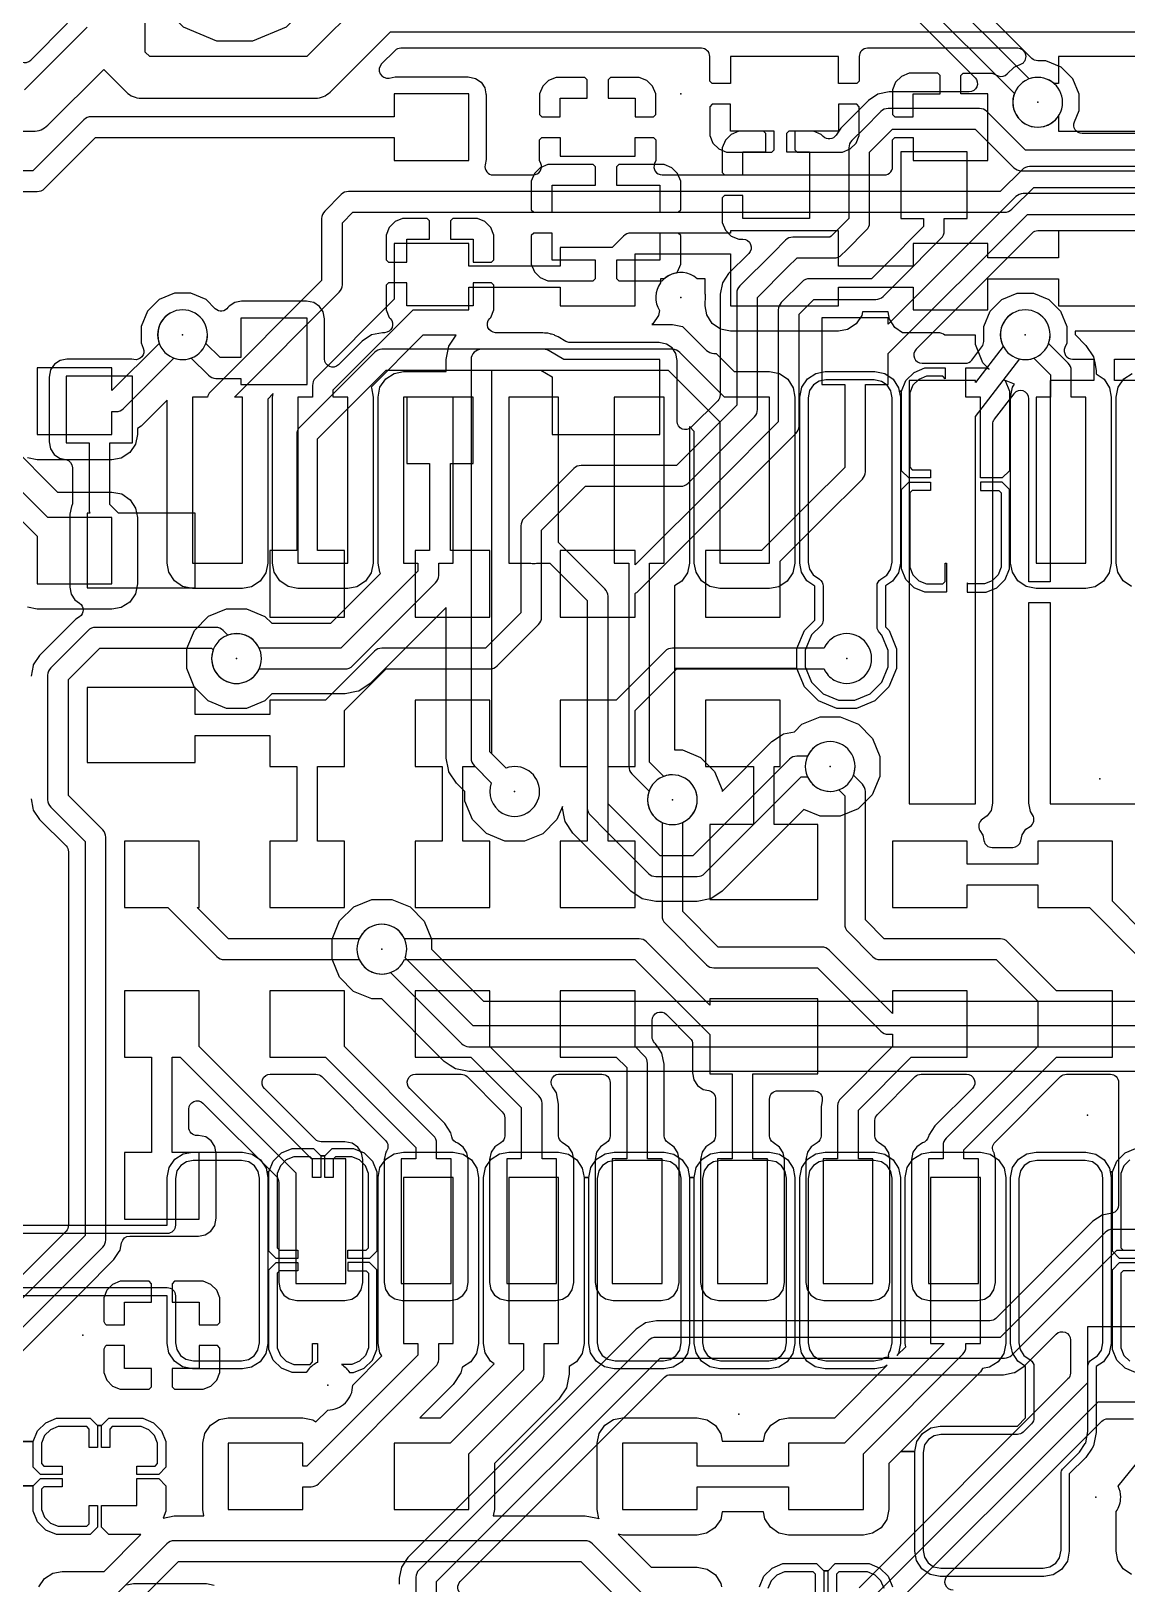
# Model space of a CAD drawing. Header units: millimetres. Extents: x 41 to 126, y -73 to -17.
# Drawn here: x 52.88 to 66.08, y -63.24 to -44.54 of the extents above; entities that cross this region are included whole.
import ezdxf

# ---------------------------------------------------------------- set-up
doc = ezdxf.new("R2010")
doc.units = ezdxf.units.MM
for name, color, linetype in [('Bottom', 70, 'Continuous'), ('Holes', 6, 'Continuous'), ('Top', 1, 'Continuous')]:
    doc.layers.add(name, color=color, linetype=linetype)

msp = doc.modelspace()

# ---------------------------------------------------------------- linework, layer by layer
at = {"layer": 'Bottom'}
for points in [[(50.756, -44.059), (50.756, -44.94, 0.533357), (50.874, -45.057), (50.91, -45.05), (51.4, -45.05, 0.414214), (51.5, -44.95), (51.5, -44.654), (51.529, -44.625), (51.75, -44.625), (51.75, -44.95), (52.45, -44.95), (52.45, -44.625), (52.671, -44.625), (52.7, -44.654), (52.7, -44.822, 0.668178), (52.871, -44.893), (53.315, -44.449, 0.198912)], [(51.004, -45.75), (52.9, -45.75, 0.198912), (53.077, -45.677), (53.75, -45.004), (54.023, -45.277, 0.198912), (54.2, -45.35), (56.3, -45.35, 0.198912), (56.477, -45.277), (57.204, -44.55), (58.7, -44.55), (63.2, -44.55), (71.5, -44.55, 0.198912)], [(66.55, -44.85), (65.25, -44.85), (65.25, -45.175), (65.198, -45.175, 0.322074), (64.85, -45.14, 0.57735), (64.85, -45.66, 0.396143), (65.25, -45.566), (65.25, -45.75), (66.55, -45.75)], [(66.7, -46.175), (65.4, -46.175), (64.9, -46.175, 0.198912), (64.812, -46.212), (64.548, -46.475), (58.5, -46.475), (56.7, -46.475, 0.198912), (56.612, -46.512), (56.412, -46.712, 0.198912), (56.375, -46.8), (56.375, -47.548), (55.032, -48.892, 0.136598), (54.999, -48.95), (54.82, -48.95), (54.82, -50.95), (55.42, -50.95), (55.42, -48.95), (55.327, -48.95), (56.588, -47.688, 0.198912), (56.625, -47.6), (56.625, -46.852), (56.752, -46.725), (58.5, -46.725), (64.6, -46.725, 0.198912), (64.688, -46.688), (64.952, -46.425), (65.4, -46.425), (66.648, -46.425)], [(66.55, -46.95), (65.25, -46.95), (65.25, -47.275), (64.4, -47.275), (64.4, -47.1), (63.5, -47.1), (63.5, -47.375), (62.6, -47.375), (62.6, -46.95), (61.3, -46.95), (61.3, -46.975), (60.1, -46.975, 0.198913), (60.012, -47.012), (59.873, -47.15), (59.25, -47.15), (59.25, -47.375), (58.15, -47.375), (58.15, -47.1), (57.25, -47.1), (57.25, -47.773), (56.302, -48.722, 0.198912), (56.265, -48.81), (56.265, -48.95), (56.09, -48.95), (56.09, -50.95), (56.69, -50.95), (56.69, -48.95), (56.515, -48.95), (56.515, -48.862), (57.477, -47.9), (58.15, -47.9), (58.15, -47.625), (59.25, -47.625), (59.25, -47.85), (60.15, -47.85), (60.15, -47.227), (60.152, -47.225), (61.3, -47.225), (61.3, -47.85), (62.6, -47.85), (62.6, -47.625), (63.5, -47.625), (63.5, -47.9), (64.4, -47.9), (64.4, -47.525), (65.25, -47.525), (65.25, -47.85), (66.55, -47.85)], [(66.352, -48.156), (65.45, -48.156), (65.45, -48.199), (65.581, -48.329), (65.673, -48.467), (65.687, -48.539), (65.705, -48.63), (65.705, -48.672), (65.799, -48.737), (65.865, -48.839), (65.886, -48.95), (65.886, -50.95), (65.862, -51.069), (65.793, -51.169), (65.691, -51.235), (65.58, -51.256), (64.98, -51.256), (64.861, -51.232), (64.761, -51.163), (64.695, -51.061), (64.674, -50.95), (64.674, -48.95), (64.698, -48.831), (64.722, -48.796), (64.601, -48.746), (64.607, -48.752), (64.66, -48.88), (64.66, -49.837), (64.573, -49.925), (64.31, -49.925), (64.31, -48.95), (64.135, -48.95), (64.135, -48.6), (64.38, -48.6), (64.417, -48.615), (64.341, -48.539), (64.25, -48.319), (64.25, -48.206), (63.882, -48.206, 0.181508), (63.8, -48.175), (63.371, -48.175), (63.281, -48.113), (63.215, -48.011), (63.199, -47.925), (62.891, -47.925), (62.882, -47.969), (62.813, -48.069), (62.711, -48.135), (62.6, -48.156), (61.3, -48.156), (61.181, -48.132), (61.081, -48.063), (61.015, -47.961), (60.994, -47.85), (60.994, -47.809, 0.049607), (61, -47.75, 0.049607), (60.994, -47.691), (60.994, -47.525), (60.898, -47.525, 0.322074), (60.55, -47.49, 0.049825), (60.502, -47.525), (60.456, -47.525), (60.456, -47.576, 0.301372), (60.444, -47.907), (60.432, -47.969), (60.363, -48.069), (60.354, -48.075), (60.6, -48.075), (60.723, -48.099), (61.012, -48.388, 0.198912), (61.1, -48.425), (61.126, -48.425), (61.345, -48.644), (61.77, -48.644), (61.889, -48.668), (61.989, -48.737), (62.055, -48.839), (62.076, -48.95), (62.076, -50.95), (62.052, -51.069), (61.983, -51.169), (61.881, -51.235), (61.77, -51.256), (61.17, -51.256), (61.051, -51.232), (60.951, -51.163), (60.885, -51.061), (60.864, -50.95), (60.864, -49.365), (60.806, -49.307), (60.806, -50.95), (60.782, -51.069), (60.713, -51.169), (60.625, -51.226), (60.625, -52.219), (62.1, -52.219), (62.1, -51.98), (62.192, -51.76), (62.315, -51.637), (62.315, -51.228), (62.221, -51.163), (62.155, -51.061), (62.134, -50.95), (62.134, -48.95), (62.158, -48.831), (62.227, -48.731), (62.329, -48.665), (62.44, -48.644), (63.04, -48.644), (63.159, -48.668), (63.259, -48.737), (63.325, -48.839), (63.333, -48.88), (63.36, -48.88), (63.413, -48.752), (63.512, -48.653), (63.64, -48.6), (63.885, -48.6), (63.885, -48.729), (63.856, -48.7), (63.66, -48.7), (63.568, -48.738), (63.498, -48.808), (63.46, -48.9), (63.46, -49.796), (63.489, -49.825), (63.71, -49.825), (63.71, -49.925), (63.447, -49.925), (63.36, -49.837), (63.36, -48.88), (63.333, -48.88), (63.346, -48.95), (63.346, -50.062), (63.36, -50.062), (63.447, -49.975), (63.71, -49.975), (63.71, -50.075), (63.489, -50.075), (63.46, -50.104), (63.46, -51), (63.498, -51.092), (63.568, -51.162), (63.66, -51.2), (63.856, -51.2), (63.885, -51.171), (63.885, -50.95), (63.9, -50.95), (63.9, -51.298), (63.898, -51.3), (63.64, -51.3), (63.512, -51.247), (63.413, -51.148), (63.36, -51.02), (63.36, -50.062), (63.346, -50.062), (63.346, -50.95), (63.322, -51.069), (63.253, -51.169), (63.165, -51.226), (63.165, -51.717), (63.209, -51.761), (63.3, -51.981), (63.3, -52.22), (63.208, -52.44), (63.039, -52.609), (62.819, -52.7), (62.58, -52.7), (62.36, -52.608), (62.191, -52.439), (62.1, -52.219), (60.625, -52.219), (60.625, -53.2), (60.72, -53.2), (60.94, -53.292), (61.109, -53.461), (61.2, -53.681), (61.2, -53.699), (61.799, -53.099), (61.892, -53.038), (61.937, -53.007), (62.071, -52.981), (62.161, -52.891), (62.381, -52.8), (62.62, -52.8), (62.84, -52.892), (63.009, -53.061), (63.1, -53.281), (63.1, -53.52), (63.008, -53.74), (62.839, -53.909), (62.619, -54), (62.38, -54), (62.183, -53.918), (61.201, -54.901), (61.063, -54.993), (61.055, -54.994), (60.9, -55.025), (60.4, -55.025), (60.237, -54.993), (60.099, -54.901), (59.599, -54.401), (59.599, -54.401), (59.399, -54.201), (59.307, -54.063), (59.3, -54.025), (59.275, -53.9), (59.275, -53.88), (59.208, -54.04), (59.039, -54.209), (58.819, -54.3), (58.58, -54.3), (58.36, -54.208), (58.191, -54.039), (58.1, -53.819), (58.1, -53.701), (57.999, -53.601), (57.907, -53.463), (57.902, -53.436), (57.875, -53.3), (57.875, -51.486), (56.961, -52.401), (56.823, -52.493), (56.796, -52.498), (56.66, -52.525), (55.774, -52.525), (55.689, -52.609), (55.469, -52.7), (55.23, -52.7), (55.01, -52.608), (54.841, -52.439), (54.75, -52.219), (54.75, -51.98), (54.842, -51.76), (55.011, -51.591), (55.231, -51.5), (55.47, -51.5), (55.69, -51.592), (55.774, -51.675), (56.484, -51.675), (57.084, -51.075), (57.075, -51.061), (57.054, -50.95), (57.054, -48.95), (57.078, -48.831), (57.147, -48.731), (57.249, -48.665), (57.36, -48.644), (57.875, -48.644), (57.875, -48.5), (57.907, -48.337), (57.995, -48.206), (57.595, -48.206), (56.97, -48.831), (56.975, -48.839), (56.996, -48.95), (56.996, -50.95), (56.972, -51.069), (56.903, -51.169), (56.801, -51.235), (56.69, -51.256), (56.09, -51.256), (55.971, -51.232), (55.871, -51.163), (55.805, -51.061), (55.784, -50.95), (55.784, -48.95), (55.793, -48.909), (55.726, -48.975), (55.726, -50.95), (55.702, -51.069), (55.633, -51.169), (55.531, -51.235), (55.42, -51.256), (54.82, -51.256), (54.701, -51.232), (54.601, -51.163), (54.535, -51.061), (54.514, -50.95), (54.514, -48.987), (54.201, -49.301), (54.156, -49.33), (54.156, -49.4), (54.132, -49.519), (54.063, -49.619), (53.961, -49.685), (53.85, -49.706), (52.95, -49.706), (52.831, -49.682)], [(52.55, -58.925), (54.514, -58.925), (54.514, -58.35), (54.538, -58.231), (54.607, -58.131), (54.709, -58.065), (54.82, -58.044), (55.42, -58.044), (55.539, -58.068), (55.639, -58.137), (55.705, -58.239), (55.713, -58.28), (55.74, -58.28), (55.793, -58.152), (55.892, -58.053), (56.02, -58), (56.278, -58), (56.365, -58.087), (56.415, -58.087), (56.502, -58), (56.76, -58), (56.888, -58.053), (56.987, -58.152), (57.04, -58.28), (57.04, -59.237), (56.953, -59.325), (56.69, -59.325), (56.69, -59.225), (56.911, -59.225), (56.94, -59.196), (56.94, -58.3), (56.902, -58.208), (56.832, -58.138), (56.74, -58.1), (56.544, -58.1), (56.515, -58.129), (56.515, -58.35), (56.415, -58.35), (56.415, -58.087), (56.365, -58.087), (56.365, -58.35), (56.265, -58.35), (56.265, -58.129), (56.236, -58.1), (56.04, -58.1), (55.948, -58.138), (55.878, -58.208), (55.84, -58.3), (55.84, -59.196), (55.869, -59.225), (56.09, -59.225), (56.09, -59.325), (55.828, -59.325), (55.74, -59.237), (55.74, -58.28), (55.713, -58.28), (55.726, -58.35), (55.726, -59.462), (55.74, -59.462), (55.828, -59.375), (56.09, -59.375), (56.09, -59.475), (55.869, -59.475), (55.84, -59.504), (55.84, -60.4), (55.878, -60.492), (55.948, -60.562), (56.04, -60.6), (56.236, -60.6), (56.265, -60.571), (56.265, -60.35), (56.325, -60.35), (56.325, -60.577, 0.02346), (56.3, -60.59, 0.131652), (56.19, -60.7), (56.02, -60.7), (55.892, -60.647), (55.793, -60.548), (55.74, -60.42), (55.74, -59.462), (55.726, -59.462), (55.726, -60.35), (55.702, -60.469), (55.633, -60.569), (55.531, -60.635), (55.42, -60.656), (54.82, -60.656), (54.701, -60.632), (54.601, -60.563), (54.535, -60.461), (54.514, -60.35), (54.514, -59.775), (52.726, -59.775)], [(52.726, -59.675), (54.514, -59.675, -0.414214), (54.614, -59.775), (54.614, -60.341), (54.63, -60.423), (54.674, -60.492), (54.741, -60.538), (54.83, -60.556), (55.411, -60.556), (55.493, -60.54), (55.562, -60.496), (55.608, -60.429), (55.626, -60.34), (55.626, -59.462), (55.626, -58.359), (55.615, -58.299), (55.61, -58.277), (55.566, -58.208), (55.499, -58.162), (55.41, -58.144), (54.829, -58.144), (54.747, -58.16), (54.678, -58.204), (54.632, -58.271), (54.614, -58.36), (54.614, -58.925, -0.414214), (54.514, -59.025), (52.56, -59.025)], [(52.968, -63.281), (53.037, -63.181), (53.139, -63.115), (53.25, -63.094), (53.755, -63.094), (54.199, -62.65), (53.812, -62.65), (53.725, -62.562), (53.725, -62.3), (54.15, -62.3), (54.15, -61.975), (54.413, -61.975), (54.5, -62.062), (54.5, -62.37), (54.466, -62.452), (54.6, -62.425), (54.958, -62.425), (54.944, -62.35), (54.944, -61.55), (54.968, -61.431), (55.037, -61.331), (55.139, -61.265), (55.25, -61.244), (56.15, -61.244), (56.269, -61.268), (56.306, -61.293), (56.449, -61.15, 0.415228), (56.75, -60.85, 0.000865), (56.75, -60.849), (57.1, -60.499), (57.075, -60.461), (57.054, -60.35), (57.054, -58.35), (57.078, -58.231), (57.147, -58.131), (57.249, -58.065), (57.36, -58.044), (57.96, -58.044), (58.079, -58.068), (58.179, -58.137), (58.245, -58.239), (58.266, -58.35), (58.266, -60.35), (58.242, -60.469), (58.173, -60.569), (58.071, -60.635), (58.066, -60.636), (58.066, -60.637), (58.053, -60.703), (57.961, -60.841), (57.557, -61.244), (57.805, -61.244), (58.455, -60.594), (58.411, -60.563), (58.345, -60.461), (58.324, -60.35), (58.324, -58.35), (58.348, -58.231), (58.417, -58.131), (58.519, -58.065), (58.63, -58.044), (59.23, -58.044), (59.349, -58.068), (59.449, -58.137), (59.515, -58.239), (59.536, -58.35), (59.594, -58.35), (59.618, -58.231), (59.687, -58.131), (59.789, -58.065), (59.9, -58.044), (60.5, -58.044), (60.619, -58.068), (60.719, -58.137), (60.785, -58.239), (60.806, -58.35), (60.864, -58.35), (60.888, -58.231), (60.957, -58.131), (61.059, -58.065), (61.17, -58.044), (61.77, -58.044), (61.889, -58.068), (61.989, -58.137), (62.055, -58.239), (62.076, -58.35), (62.076, -60.35), (62.052, -60.469), (61.983, -60.569), (61.881, -60.635), (61.77, -60.656), (61.17, -60.656), (61.051, -60.632), (60.951, -60.563), (60.885, -60.461), (60.864, -60.35), (60.864, -58.35), (60.806, -58.35), (60.806, -60.35), (60.782, -60.469), (60.713, -60.569), (60.611, -60.635), (60.5, -60.656), (59.9, -60.656), (59.781, -60.632), (59.681, -60.563), (59.615, -60.461), (59.594, -60.35), (59.594, -58.35), (59.536, -58.35), (59.536, -60.35), (59.512, -60.469), (59.443, -60.569), (59.355, -60.626), (59.355, -60.72), (59.323, -60.883), (59.231, -61.021), (58.456, -61.795), (58.456, -62.35), (58.441, -62.425), (59.55, -62.425), (59.676, -62.45), (59.713, -62.457), (59.715, -62.459), (59.694, -62.35), (59.694, -61.55), (59.718, -61.431), (59.787, -61.331), (59.889, -61.265), (60, -61.244), (60.9, -61.244), (61.019, -61.268), (61.119, -61.337), (61.185, -61.439), (61.201, -61.525), (61.699, -61.525), (61.718, -61.431), (61.787, -61.331), (61.889, -61.265), (62, -61.244), (62.555, -61.244), (63.187, -60.612), (63.151, -60.635), (63.04, -60.656), (62.44, -60.656), (62.321, -60.632), (62.221, -60.563), (62.155, -60.461), (62.134, -60.35), (62.134, -58.35), (62.158, -58.231), (62.227, -58.131), (62.329, -58.065), (62.44, -58.044), (63.04, -58.044), (63.159, -58.068), (63.259, -58.137), (63.325, -58.239), (63.346, -58.35), (63.346, -60.35), (63.322, -60.469), (63.304, -60.495), (63.411, -60.388), (63.404, -60.35), (63.404, -58.35), (63.428, -58.231), (63.497, -58.131), (63.599, -58.065), (63.71, -58.044), (64.31, -58.044), (64.429, -58.068), (64.529, -58.137), (64.595, -58.239), (64.616, -58.35), (64.616, -60.35), (64.592, -60.469), (64.523, -60.569), (64.421, -60.635), (64.337, -60.651), (64.311, -60.691), (63.351, -61.65), (63.519, -61.65), (63.543, -61.531), (63.612, -61.431), (63.714, -61.365), (63.825, -61.344), (64.755, -61.344), (64.855, -61.244), (64.855, -60.628), (64.761, -60.563), (64.695, -60.461), (64.674, -60.35), (64.674, -58.35), (64.698, -58.231), (64.767, -58.131), (64.869, -58.065), (64.98, -58.044), (65.58, -58.044), (65.699, -58.068), (65.799, -58.137), (65.865, -58.239), (65.873, -58.28), (65.9, -58.28), (65.953, -58.152), (66.052, -58.053), (66.18, -58)], [(66.131, -63.132), (66.031, -63.063), (65.965, -62.961), (65.944, -62.85), (65.944, -62.374, 0.156313), (66, -62.2, 0.115636), (65.969, -62.067), (66.226, -61.749)], [(60.227, -63.35), (59.638, -62.762, 0.198912), (59.55, -62.725), (54.6, -62.725, 0.198912), (54.512, -62.762), (53.873, -63.4)]]:
    msp.add_lwpolyline(points, format="xyb", dxfattribs=at)
for points in [[(56.923, -44.123), (56.196, -44.85), (54.304, -44.85), (54.25, -44.796), (54.25, -44.05)], [(53.55, -44.496), (52.796, -45.25)], [(66.131, -51.232), (66.031, -51.163), (65.965, -51.061), (65.944, -50.95), (65.944, -48.95), (65.968, -48.831), (66.037, -48.731), (66.139, -48.665)], [(52.619, -49.518), (53.195, -50.094), (53.85, -50.094), (53.969, -50.118), (54.069, -50.187), (54.135, -50.289), (54.156, -50.4), (54.156, -51.2), (54.132, -51.319), (54.063, -51.419), (53.961, -51.485), (53.85, -51.506), (52.95, -51.506), (52.831, -51.482)], [(67.776, -57.075), (58.15, -57.075), (57.987, -57.043), (57.924, -57), (57.849, -56.951), (57.099, -56.2), (56.98, -56.2), (56.76, -56.108), (56.591, -55.939), (56.5, -55.719), (56.5, -55.48), (56.592, -55.26), (56.761, -55.091), (56.981, -55), (57.22, -55), (57.44, -55.092), (57.609, -55.261), (57.7, -55.481), (57.7, -55.599), (58.326, -56.225), (68.234, -56.225)], [(66.108, -58.138), (66.038, -58.208), (66, -58.3), (66, -59.196), (66.029, -59.225), (66.25, -59.225)], [(66.25, -59.325), (65.987, -59.325), (65.9, -59.237), (65.9, -58.28), (65.873, -58.28), (65.886, -58.35), (65.886, -59.462), (65.9, -59.462), (65.987, -59.375), (66.25, -59.375)], [(66.18, -60.7), (66.052, -60.647), (65.953, -60.548), (65.9, -60.42), (65.9, -59.462), (65.886, -59.462), (65.886, -60.35), (65.862, -60.469), (65.793, -60.569), (65.705, -60.626), (65.705, -61.42), (65.673, -61.583), (65.656, -61.608), (65.581, -61.721), (65.381, -61.92), (65.381, -62.85), (65.357, -62.969), (65.288, -63.069), (65.186, -63.135), (65.075, -63.156), (63.825, -63.156), (63.706, -63.132), (63.606, -63.063), (63.54, -62.961), (63.519, -62.85), (63.519, -61.65), (63.351, -61.65), (63.206, -61.795), (63.206, -62.35), (63.182, -62.469), (63.113, -62.569), (63.011, -62.635), (62.9, -62.656), (62, -62.656), (61.881, -62.632), (61.781, -62.563), (61.715, -62.461), (61.699, -62.375), (61.201, -62.375), (61.182, -62.469), (61.113, -62.569), (61.011, -62.635), (60.9, -62.656), (60, -62.656), (59.946, -62.645), (60.345, -63.044), (60.9, -63.044), (61.019, -63.068), (61.119, -63.137), (61.185, -63.239), (61.193, -63.28)], [(66.25, -59.475), (66.029, -59.475), (66, -59.504), (66, -60.4), (66.038, -60.492), (66.108, -60.562)], [(52.452, -61.53), (52.9, -61.53), (52.953, -61.402), (53.052, -61.303), (53.18, -61.25), (53.587, -61.25), (53.675, -61.337), (53.725, -61.337), (53.812, -61.25), (54.22, -61.25), (54.348, -61.303), (54.447, -61.402), (54.5, -61.53), (54.5, -61.837), (54.413, -61.925), (54.15, -61.925), (54.15, -61.825), (54.371, -61.825), (54.4, -61.796), (54.4, -61.55), (54.362, -61.458), (54.292, -61.388), (54.2, -61.35), (53.854, -61.35), (53.825, -61.379), (53.825, -61.6), (53.725, -61.6), (53.725, -61.337), (53.675, -61.337), (53.675, -61.6), (53.575, -61.6), (53.575, -61.379), (53.546, -61.35), (53.2, -61.35), (53.108, -61.388), (53.038, -61.458), (53, -61.55), (53, -61.796), (53.029, -61.825), (53.25, -61.825), (53.25, -61.925), (52.987, -61.925), (52.9, -61.837), (52.9, -61.53), (52.452, -61.53)], [(52.456, -62.062), (52.9, -62.062), (52.987, -61.975), (53.25, -61.975), (53.25, -62.075), (53.029, -62.075), (53, -62.104), (53, -62.35), (53.038, -62.442), (53.108, -62.512), (53.2, -62.55), (53.546, -62.55), (53.575, -62.521), (53.575, -62.3), (53.675, -62.3), (53.675, -62.562), (53.587, -62.65), (53.18, -62.65), (53.052, -62.597), (52.953, -62.498), (52.9, -62.37), (52.9, -62.062), (52.456, -62.062)], [(54.15, -63.477), (54.652, -62.975), (59.498, -62.975), (60, -63.477)], [(61.65, -63.28), (61.703, -63.152), (61.802, -63.053), (61.93, -63), (62.337, -63), (62.425, -63.087), (62.475, -63.087), (62.562, -63), (62.97, -63), (63.098, -63.053), (63.197, -63.152), (63.25, -63.28)], [(62.325, -63.35), (62.325, -63.129), (62.296, -63.1), (61.95, -63.1), (61.858, -63.138), (61.788, -63.208), (61.75, -63.3)], [(62.475, -63.35), (62.475, -63.087), (62.425, -63.087), (62.425, -63.35)], [(63.15, -63.3), (63.112, -63.208), (63.042, -63.138), (62.95, -63.1), (62.604, -63.1), (62.575, -63.129), (62.575, -63.35)]]:
    msp.add_lwpolyline(points, dxfattribs=at)
for points in [[(61.3, -45.175), (61.079, -45.175), (61.05, -45.146), (61.05, -44.85, 0.414214), (60.95, -44.75), (57.328, -44.75, 0.198912), (57.257, -44.779), (57.098, -44.939, 0.737644), (57.187, -45.108), (57.259, -45.094), (58.14, -45.094), (58.229, -45.112), (58.296, -45.158), (58.34, -45.227), (58.354, -45.299), (58.356, -45.309), (58.356, -46.09), (58.343, -46.155, 0.474022), (58.441, -46.275), (58.923, -46.275, 0.534508), (59.015, -46.137), (59, -46.1), (59, -45.854), (59.029, -45.825), (59.25, -45.825), (59.25, -46.05), (60.15, -46.05), (60.15, -45.825), (60.371, -45.825), (60.4, -45.854), (60.4, -46.1), (60.385, -46.137, 0.534508), (60.477, -46.275), (63.152, -46.275, 0.477618), (63.25, -46.154), (63.25, -45.854), (63.279, -45.825), (63.5, -45.825), (63.5, -46.1), (64.4, -46.1), (64.4, -45.3), (64.075, -45.3), (64.075, -45.079), (64.104, -45.05), (64.45, -45.05), (64.525, -45.081, 0.303109), (64.633, -45.059), (64.717, -44.976), (64.798, -44.942, 0.821044), (64.76, -44.75), (62.95, -44.75, 0.414214), (62.85, -44.85), (62.85, -45.146), (62.836, -45.16), (62.821, -45.175), (62.6, -45.175), (62.6, -44.85), (61.3, -44.85)], [(53.038, -46.438), (53.652, -45.825), (57.25, -45.825), (57.25, -46.1), (58.15, -46.1), (58.15, -45.3), (57.25, -45.3), (57.25, -45.575), (53.6, -45.575, 0.198912), (53.512, -45.612), (52.898, -46.225), (51.573, -46.225, 0.441969), (51.15, -46.09, 0.57735), (51.15, -46.61, 0.441969), (51.573, -46.475), (52.95, -46.475, 0.198912)], [(53.9, -49.125, 0.198912), (53.988, -49.088), (54.596, -48.481, 0.522652), (55, -48.2, 0.57735), (54.55, -47.94, 0.365828), (54.419, -48.304), (53.85, -48.873), (53.85, -48.6), (52.95, -48.6), (52.95, -49.4), (53.85, -49.4), (53.85, -49.125)], [(64.954, -48.481), (65.155, -48.682), (65.155, -48.95), (64.98, -48.95), (64.98, -50.95), (65.58, -50.95), (65.58, -48.95), (65.405, -48.95), (65.405, -48.63, 0.198912), (65.368, -48.542), (65.131, -48.304, 0.089141), (65.15, -48.2, 0.57735), (64.7, -47.94, 0.57735), (64.7, -48.46, 0.223415)], [(58.212, -53.388), (58.419, -53.596, 0.365828), (58.55, -53.96, 0.57735), (59, -53.7, 0.522652), (58.596, -53.419), (58.425, -53.248), (58.425, -51.5), (58.425, -48.625), (60.548, -48.625), (61.17, -49.247), (61.17, -50.95), (61.77, -50.95), (61.77, -48.95), (61.227, -48.95), (60.688, -48.412, 0.198912), (60.6, -48.375), (58.3, -48.375, 0.414214), (58.175, -48.5), (58.175, -51.5), (58.175, -53.3, 0.198912)], [(51.9, -49.075), (52.01, -49.075, 0.201283), (52.15, -49.26, 0.57735), (52.6, -49, 0.57735), (52.15, -48.74, 0.106493), (52.056, -48.825), (51.9, -48.825), (51.9, -48.55), (51, -48.55), (51, -49.35), (51.673, -49.35), (52.95, -50.627), (52.95, -51.2), (53.85, -51.2), (53.85, -50.4), (53.077, -50.4), (51.9, -49.223)], [(63.235, -48.899), (63.23, -48.877), (63.186, -48.808), (63.119, -48.762), (63.03, -48.744), (62.449, -48.744), (62.367, -48.76), (62.298, -48.804), (62.252, -48.871), (62.234, -48.96), (62.234, -50.941), (62.25, -51.023), (62.294, -51.092), (62.371, -51.145, -0.247737), (62.415, -51.228), (62.415, -51.637, -0.199138), (62.386, -51.707), (62.276, -51.816), (62.2, -52), (62.2, -52.199), (62.276, -52.383), (62.416, -52.524), (62.6, -52.6), (62.799, -52.6), (62.983, -52.524), (63.124, -52.384), (63.2, -52.2), (63.2, -52.001), (63.124, -51.817), (63.094, -51.787, -0.198685), (63.065, -51.717), (63.065, -51.226, -0.25508), (63.111, -51.142), (63.182, -51.096), (63.228, -51.029), (63.246, -50.94), (63.246, -50.062), (63.246, -48.959)], [(57.785, -51.1), (57.785, -50.95), (57.96, -50.95), (57.96, -48.95), (57.36, -48.95), (57.36, -50.95), (57.535, -50.95), (57.535, -51.048), (56.608, -51.975), (55.623, -51.975, 0.441969), (55.2, -51.84, 0.57735), (55.2, -52.36, 0.441969), (55.623, -52.225), (56.66, -52.225, 0.198912), (56.748, -52.188), (57.748, -51.188, 0.198912)], [(58.965, -50.95), (59.123, -50.95), (59.575, -51.402), (59.575, -53.9, 0.198913), (59.612, -53.988), (59.812, -54.188), (60.312, -54.688, 0.198912), (60.4, -54.725), (60.9, -54.725, 0.198912), (60.988, -54.688), (62.152, -53.525), (62.227, -53.525, 0.155593), (62.35, -53.66, 0.57735), (62.8, -53.4, 0.57735), (62.35, -53.14, 0.155593), (62.227, -53.275), (62.1, -53.275, 0.198912), (62.012, -53.312), (60.848, -54.475), (60.452, -54.475), (59.988, -54.012), (59.825, -53.848), (59.825, -51.35, 0.198912), (59.788, -51.262), (59.23, -50.703), (59.23, -48.95), (58.63, -48.95), (58.63, -50.95), (58.895, -50.95, 0.142857)], [(60.496, -53.519), (60.325, -53.348), (60.325, -50.95), (60.5, -50.95), (60.5, -48.95), (59.9, -48.95), (59.9, -50.95), (60.075, -50.95), (60.075, -53.4, 0.198912), (60.112, -53.488), (60.319, -53.696, 0.365828), (60.45, -54.06, 0.57735), (60.9, -53.8, 0.522652)], [(68.618, -56.496), (68.245, -56.525), (65.5, -56.525), (58.202, -56.525), (57.381, -55.704, 0.089141), (57.4, -55.6, 0.57735), (56.95, -55.34, 0.57735), (56.95, -55.86, 0.223415), (57.204, -55.881), (58.062, -56.738, 0.198912), (58.15, -56.775), (65.5, -56.775), (68.25, -56.775, 0.019195), (68.26, -56.775), (68.638, -56.746, 0.135992), (68.75, -56.86, 0.57735), (69.2, -56.6, 0.57735), (68.75, -56.34, 0.175312)], [(63.222, -60.438), (63.228, -60.429), (63.246, -60.34), (63.246, -58.359), (63.23, -58.277), (63.186, -58.208), (63.119, -58.162), (63.03, -58.144), (62.449, -58.144), (62.367, -58.16), (62.298, -58.204), (62.252, -58.271), (62.234, -58.36), (62.234, -60.341), (62.25, -60.423), (62.294, -60.492), (62.361, -60.538), (62.45, -60.556), (63.031, -60.556), (63.113, -60.54), (63.133, -60.528, -0.192424), (63.206, -60.514, -0.199593)], [(65.775, -58.299), (65.77, -58.277), (65.726, -58.208), (65.659, -58.162), (65.57, -58.144), (64.989, -58.144), (64.907, -58.16), (64.838, -58.204), (64.792, -58.271), (64.774, -58.36), (64.774, -60.341), (64.79, -60.423), (64.834, -60.492), (64.911, -60.545, -0.247737), (64.955, -60.628), (64.955, -61.244, -0.198912), (64.926, -61.315), (64.826, -61.415, -0.198912), (64.755, -61.444), (63.834, -61.444), (63.752, -61.46), (63.683, -61.504), (63.637, -61.571), (63.619, -61.66), (63.619, -62.841), (63.635, -62.923), (63.679, -62.992), (63.746, -63.038), (63.835, -63.056), (65.066, -63.056), (65.148, -63.04), (65.217, -62.996), (65.263, -62.929), (65.281, -62.84), (65.281, -61.92, -0.198912), (65.31, -61.849), (65.503, -61.657), (65.572, -61.553), (65.578, -61.544), (65.605, -61.41), (65.605, -60.626, -0.25508), (65.651, -60.542), (65.722, -60.496), (65.768, -60.429), (65.786, -60.34), (65.786, -59.462), (65.786, -58.359)], [(56.25, -62.075, 0.198912), (56.338, -62.038), (57.748, -60.628, 0.198912), (57.785, -60.54), (57.785, -60.35), (57.96, -60.35), (57.96, -58.35), (57.36, -58.35), (57.36, -60.35), (57.535, -60.35), (57.535, -60.488), (56.198, -61.825), (56.15, -61.825), (56.15, -61.55), (55.25, -61.55), (55.25, -62.35), (56.15, -62.35), (56.15, -62.075)], [(57.923, -61.55), (57.25, -61.55), (57.25, -62.35), (58.15, -62.35), (58.15, -61.677), (59.018, -60.808, 0.198912), (59.055, -60.72), (59.055, -60.35), (59.23, -60.35), (59.23, -58.35), (58.63, -58.35), (58.63, -60.35), (58.805, -60.35), (58.805, -60.668)], [(62, -61.825), (60.9, -61.825), (60.9, -61.55), (60, -61.55), (60, -62.35), (60.9, -62.35), (60.9, -62.075), (62, -62.075), (62, -62.35), (62.9, -62.35), (62.9, -61.677), (64.098, -60.478, 0.198912), (64.135, -60.39), (64.135, -60.35), (64.31, -60.35), (64.31, -58.35), (63.71, -58.35), (63.71, -60.35), (63.873, -60.35), (62.673, -61.55), (62, -61.55)], [(56.69, -59.475), (56.911, -59.475), (56.94, -59.504), (56.94, -60.4), (56.902, -60.492), (56.832, -60.562), (56.74, -60.6), (56.616, -60.6, -0.115893), (56.71, -60.7), (56.76, -60.7), (56.888, -60.647), (56.987, -60.548), (57.04, -60.42), (57.04, -59.462), (56.953, -59.375), (56.69, -59.375)]]:
    msp.add_lwpolyline(points, format="xyb", close=True, dxfattribs=at)
for points in [[(63.5, -45.575), (63.5, -45.3), (63.825, -45.3), (63.825, -45.079), (63.796, -45.05), (63.45, -45.05), (63.358, -45.088), (63.288, -45.158), (63.25, -45.25), (63.25, -45.546), (63.279, -45.575)], [(59.25, -45.575), (59.25, -45.35), (59.575, -45.35), (59.575, -45.129), (59.546, -45.1), (59.2, -45.1), (59.108, -45.138), (59.038, -45.208), (59, -45.3), (59, -45.546), (59.029, -45.575)], [(59.825, -45.35), (60.15, -45.35), (60.15, -45.575), (60.371, -45.575), (60.4, -45.546), (60.4, -45.413), (60.4, -45.3), (60.362, -45.208), (60.292, -45.138), (60.2, -45.1), (59.854, -45.1), (59.825, -45.129)], [(61.3, -45.425), (61.079, -45.425), (61.05, -45.454), (61.05, -45.8), (61.088, -45.892), (61.158, -45.962), (61.25, -46), (61.796, -46), (61.825, -45.971), (61.825, -45.75), (61.3, -45.75)], [(62.6, -45.425), (62.6, -45.75), (62.075, -45.75), (62.075, -45.971), (62.104, -46), (62.65, -46), (62.742, -45.962), (62.812, -45.892), (62.85, -45.8), (62.85, -45.454), (62.821, -45.425)], [(64.31, -50.075), (64.531, -50.075), (64.56, -50.104), (64.56, -51), (64.522, -51.092), (64.452, -51.162), (64.36, -51.2), (64.164, -51.2), (64.15, -51.186), (64.15, -51.3), (64.38, -51.3), (64.508, -51.247), (64.607, -51.148), (64.66, -51.02), (64.66, -50.062), (64.573, -49.975), (64.31, -49.975)], [(59.758, -58.204), (59.712, -58.271), (59.694, -58.36), (59.694, -60.341), (59.71, -60.423), (59.754, -60.492), (59.821, -60.538), (59.91, -60.556), (60.491, -60.556), (60.573, -60.54), (60.642, -60.496), (60.688, -60.429), (60.706, -60.34), (60.706, -58.359), (60.69, -58.277), (60.646, -58.208), (60.579, -58.162), (60.49, -58.144), (59.909, -58.144), (59.827, -58.16)], [(61.028, -58.204), (60.982, -58.271), (60.964, -58.36), (60.964, -60.341), (60.98, -60.423), (61.024, -60.492), (61.091, -60.538), (61.18, -60.556), (61.761, -60.556), (61.843, -60.54), (61.912, -60.496), (61.958, -60.429), (61.976, -60.34), (61.976, -58.359), (61.96, -58.277), (61.916, -58.208), (61.849, -58.162), (61.76, -58.144), (61.179, -58.144), (61.097, -58.16)]]:
    msp.add_lwpolyline(points, close=True, dxfattribs=at)
at = {"layer": 'Holes'}
for p in [(60.7, -45.3), (65, -45.4), (60.7, -47.75), (54.7, -48.2), (64.85, -48.2), (55.35, -52.1), (62.7, -52.1), (62.5, -53.4), (65.75, -53.55), (58.7, -53.7), (60.6, -53.8), (57.1, -55.6), (65.6, -57.6), (53.5, -60.25), (56.45, -60.85), (61.4, -61.2), (65.7, -62.2)]:
    msp.add_point(p, dxfattribs=at)
at = {"layer": 'Top'}
for points in [[(62.581, -42.804, 0.089141), (62.6, -42.7, 0.57735), (62.15, -42.44, 0.57735), (62.15, -42.96, 0.223415), (62.404, -42.981), (64.719, -45.296, 0.365828), (64.85, -45.66, 0.57735), (65.3, -45.4, 0.522652), (64.896, -45.119)], [(63.875, -46.95), (63.875, -46.799), (64.15, -46.799), (64.15, -45.999), (63.35, -45.999), (63.35, -46.799), (63.625, -46.799), (63.625, -46.898), (63.162, -47.362), (62.998, -47.525), (62.25, -47.525, 0.198912), (62.162, -47.562), (61.912, -47.812, 0.198912), (61.875, -47.9), (61.875, -49.248), (61.162, -49.962), (60.15, -50.973), (60.15, -50.8), (59.25, -50.8), (59.25, -51.6), (60.15, -51.6), (60.15, -51.315, 0.093744), (60.188, -51.288), (61.338, -50.138), (62.088, -49.388, 0.198912), (62.125, -49.3), (62.125, -47.952), (62.302, -47.775), (63.05, -47.775, 0.198912), (63.138, -47.738), (63.338, -47.538), (63.838, -47.038, 0.198912)], [(60.649, -47.454), (60.662, -47.442), (60.7, -47.35), (60.7, -47.004), (60.671, -46.975), (60.45, -46.975), (60.45, -47.3), (59.925, -47.3), (59.925, -47.521), (59.954, -47.55), (60.476, -47.55, -0.079535), (60.55, -47.49, -0.088614)], [(54.981, -48.304, 0.089141), (55, -48.2, 0.57735), (54.55, -47.94, 0.57735), (54.55, -48.46, 0.223415), (54.804, -48.481), (55.012, -48.688, 0.198912), (55.1, -48.725), (55.402, -48.725), (55.402, -48.8), (56.202, -48.8), (56.202, -48), (55.402, -48), (55.402, -48.475), (55.152, -48.475)], [(64.585, -48.34), (64.25, -48.775), (64.25, -48.75), (63.45, -48.75), (63.45, -53.85), (63.45, -53.85), (63.45, -53.85), (64.25, -53.85), (64.25, -49.185), (64.783, -48.492, 0.482043), (65.15, -48.2, 0.57735), (64.7, -47.94, 0.403047)], [(56.075, -49.4), (56.075, -49.7), (56.075, -50.8), (55.75, -50.8), (55.75, -51.6), (56.65, -51.6), (56.65, -50.8), (56.325, -50.8), (56.325, -49.7), (56.325, -49.452), (57.152, -48.625), (57.4, -48.625), (58.7, -48.625), (59.015, -48.625), (59.15, -48.706), (59.15, -49.4), (60.45, -49.4), (60.45, -48.5), (59.293, -48.5), (59.114, -48.393, 0.135933), (59.05, -48.375), (58.7, -48.375), (57.4, -48.375), (57.1, -48.375, 0.198913), (57.012, -48.412), (56.112, -49.312, 0.198912)], [(53.573, -49.5), (53.573, -50.298, 0.107185), (53.584, -50.35), (53.55, -50.35), (53.55, -51.25), (54.85, -51.25), (54.85, -50.35), (53.927, -50.35), (53.823, -50.246), (53.823, -49.5), (54.098, -49.5), (54.098, -48.7), (53.298, -48.7), (53.298, -49.5)], [(59.825, -53.4), (60.15, -53.4), (60.15, -52.727), (60.652, -52.225), (62.427, -52.225, 0.155593), (62.55, -52.36, 0.57735), (63, -52.1, 0.57735), (62.55, -51.84, 0.155593), (62.427, -51.975), (60.6, -51.975, 0.198912), (60.512, -52.012), (59.923, -52.6), (59.25, -52.6), (59.25, -53.4), (59.575, -53.4), (59.575, -54.3), (59.25, -54.3), (59.25, -55.1), (60.15, -55.1), (60.15, -54.3), (59.825, -54.3)], [(58.223, -53.4), (58.419, -53.596, 0.365828), (58.55, -53.96, 0.57735), (59, -53.7, 0.522652), (58.596, -53.419), (58.4, -53.223), (58.4, -52.6), (57.5, -52.6), (57.5, -53.4), (57.825, -53.4), (57.825, -54.3), (57.5, -54.3), (57.5, -55.1), (58.4, -55.1), (58.4, -54.3), (58.075, -54.3), (58.075, -53.4)], [(64.638, -55.512, 0.198912), (64.55, -55.475), (63.152, -55.475), (62.925, -55.248), (62.925, -53.7, 0.198912), (62.888, -53.612), (62.781, -53.504, 0.089141), (62.8, -53.4, 0.57735), (62.35, -53.14, 0.57735), (62.35, -53.66, 0.223415), (62.604, -53.681), (62.675, -53.752), (62.675, -55.3, 0.198912), (62.712, -55.388), (63.012, -55.688, 0.198912), (63.1, -55.725), (64.498, -55.725), (65, -56.227), (65, -56.773), (63.897, -57.877, 0.198912), (63.86, -57.965), (63.86, -58.125), (63.685, -58.125), (63.685, -59.625), (64.285, -59.625), (64.285, -58.125), (64.11, -58.125), (64.11, -58.017), (65.227, -56.9), (65.9, -56.9), (65.9, -56.1), (65.227, -56.1)], [(63.2, -56.625), (63.25, -56.625), (63.25, -56.773), (62.627, -57.397, 0.198912), (62.59, -57.485), (62.59, -58.125), (62.415, -58.125), (62.415, -59.625), (63.015, -59.625), (63.015, -58.125), (62.84, -58.125), (62.84, -57.537), (63.477, -56.9), (64.15, -56.9), (64.15, -56.1), (63.25, -56.1), (63.25, -56.373), (62.488, -55.612, 0.198912), (62.4, -55.575), (61.152, -55.575), (60.725, -55.148), (60.725, -54.073, 0.293253), (60.9, -53.8, 0.57735), (60.45, -53.54, 0.57735), (60.45, -54.06, 0.02346), (60.475, -54.073), (60.475, -55.2, 0.198912), (60.512, -55.288), (61.012, -55.788, 0.198912), (61.1, -55.825), (62.348, -55.825), (63.112, -56.588, 0.198912)], [(60.288, -55.512, 0.198912), (60.2, -55.475), (57.373, -55.475, 0.441969), (56.95, -55.34, 0.155593), (56.827, -55.475), (55.252, -55.475), (54.877, -55.1), (54.9, -55.1), (54.9, -54.3), (54, -54.3), (54, -55.1), (54.523, -55.1), (55.112, -55.688, 0.198912), (55.2, -55.725), (56.827, -55.725, 0.155593), (56.95, -55.86, 0.441969), (57.373, -55.725), (60.148, -55.725), (61.05, -56.627), (61.05, -57.1), (61.32, -57.1), (61.32, -58.125), (61.145, -58.125), (61.145, -59.625), (61.745, -59.625), (61.745, -58.125), (61.57, -58.125), (61.57, -57.1), (62.35, -57.1), (62.35, -56.2), (61.05, -56.2), (61.05, -56.273)], [(56.423, -56.9), (57.51, -57.987), (57.51, -58.125), (57.335, -58.125), (57.335, -59.625), (57.935, -59.625), (57.935, -58.125), (57.76, -58.125), (57.76, -57.935, 0.198912), (57.723, -57.847), (56.65, -56.773), (56.65, -56.1), (55.75, -56.1), (55.75, -56.9)], [(58.173, -56.9), (58.78, -57.507), (58.78, -58.125), (58.605, -58.125), (58.605, -59.625), (59.205, -59.625), (59.205, -58.125), (59.03, -58.125), (59.03, -57.455, 0.198912), (58.993, -57.367), (58.4, -56.773), (58.4, -56.1), (57.5, -56.1), (57.5, -56.9)], [(59.923, -56.9), (60.05, -57.027), (60.05, -58.125), (59.875, -58.125), (59.875, -59.625), (60.475, -59.625), (60.475, -58.125), (60.3, -58.125), (60.3, -56.975, 0.198913), (60.263, -56.887), (60.15, -56.773), (60.15, -56.1), (59.25, -56.1), (59.25, -56.9)], [(53.767, -60.113), (53.779, -60.125), (54, -60.125), (54, -59.85), (54.325, -59.85), (54.325, -59.629), (54.296, -59.6), (53.95, -59.6), (53.858, -59.638), (53.788, -59.708), (53.75, -59.8), (53.75, -60.084, -0.02781)], [(53.767, -60.387, -0.02781), (53.75, -60.416), (53.75, -60.7), (53.788, -60.792), (53.858, -60.862), (53.95, -60.9), (54.296, -60.9), (54.325, -60.871), (54.325, -60.65), (54, -60.65), (54, -60.375), (53.779, -60.375)]]:
    msp.add_lwpolyline(points, format="xyb", close=True, dxfattribs=at)
for points in [[(55.954, -42.628), (55.55, -42.46), (55.112, -42.46), (54.708, -42.627), (54.398, -42.936), (54.23, -43.34), (54.23, -43.778), (54.397, -44.182), (54.706, -44.492), (55.11, -44.66), (55.548, -44.66), (55.952, -44.493), (56.262, -44.184), (56.43, -43.78), (56.43, -43.342), (56.263, -42.938)], [(61.45, -46.274), (61.45, -45.999), (61.725, -45.999), (61.725, -45.778), (61.696, -45.749), (61.4, -45.749), (61.308, -45.787), (61.238, -45.858), (61.2, -45.949), (61.2, -46.245), (61.229, -46.274)], [(59.15, -46.725), (59.15, -46.4), (59.675, -46.4), (59.675, -46.179), (59.646, -46.15), (59.1, -46.15), (59.008, -46.188), (58.938, -46.258), (58.9, -46.35), (58.9, -46.696), (58.929, -46.725)], [(59.925, -46.4), (60.45, -46.4), (60.45, -46.725), (60.671, -46.725), (60.7, -46.696), (60.7, -46.35), (60.662, -46.258), (60.592, -46.188), (60.5, -46.15), (59.954, -46.15), (59.925, -46.179)], [(57.401, -47.325), (57.401, -47.05), (57.676, -47.05), (57.676, -46.829), (57.647, -46.8), (57.351, -46.8), (57.259, -46.838), (57.189, -46.908), (57.151, -47), (57.151, -47.296), (57.18, -47.325)], [(57.926, -47.05), (58.201, -47.05), (58.201, -47.325), (58.422, -47.325), (58.451, -47.296), (58.451, -47), (58.413, -46.908), (58.342, -46.838), (58.251, -46.8), (57.955, -46.8), (57.926, -46.829)], [(59.675, -47.3), (59.15, -47.3), (59.15, -46.975), (58.929, -46.975), (58.9, -47.004), (58.9, -47.35), (58.938, -47.442), (59.008, -47.512), (59.1, -47.55), (59.646, -47.55), (59.675, -47.521)], [(57.676, -49.75), (57.676, -50.8), (57.5, -50.8), (57.5, -51.6), (58.4, -51.6), (58.4, -50.8), (57.926, -50.8), (57.926, -49.75), (58.201, -49.75), (58.201, -48.95), (57.401, -48.95), (57.401, -49.75)], [(61.825, -53.4), (61.9, -53.4), (61.9, -52.6), (61, -52.6), (61, -53.4), (61.575, -53.4), (61.575, -54.1), (61.05, -54.1), (61.05, -55), (62.35, -55), (62.35, -54.1), (61.825, -54.1)], [(54.575, -56.9), (54.673, -56.9), (56.065, -58.292), (56.065, -59.625), (56.665, -59.625), (56.665, -58.125), (56.252, -58.125), (54.9, -56.773), (54.9, -56.1), (54, -56.1), (54, -56.9), (54.325, -56.9), (54.325, -58.05), (54, -58.05), (54, -58.85), (54.9, -58.85), (54.9, -58.05), (54.575, -58.05)], [(54.575, -59.85), (54.9, -59.85), (54.9, -60.125), (55.121, -60.125), (55.15, -60.096), (55.15, -59.8), (55.112, -59.708), (55.042, -59.638), (54.95, -59.6), (54.604, -59.6), (54.575, -59.629)], [(54.9, -60.375), (54.9, -60.65), (54.575, -60.65), (54.575, -60.871), (54.604, -60.9), (54.95, -60.9), (55.042, -60.862), (55.112, -60.792), (55.15, -60.7), (55.15, -60.404), (55.121, -60.375)]]:
    msp.add_lwpolyline(points, close=True, dxfattribs=at)
for points in [[(66.693, -44.029), (67.475, -44.811), (67.526, -44.845, -0.472967), (67.541, -44.999), (66.795, -45.746, -0.198913), (66.724, -45.775), (65.535, -45.775, -0.534791), (65.443, -45.637), (65.5, -45.5), (65.5, -45.301), (65.424, -45.117), (65.284, -44.976), (65.1, -44.9), (65.001, -44.9, -0.198685), (64.93, -44.871), (62.829, -42.77, -0.19914)], [(62.37, -43.229), (64.245, -45.104, -0.668179), (64.174, -45.275), (63.21, -45.275), (63.076, -45.302), (62.963, -45.377), (62.77, -45.57), (62.627, -45.713), (62.571, -45.797, -0.472964), (62.417, -45.813), (62.392, -45.787), (62.3, -45.749), (62.004, -45.749), (61.975, -45.778), (61.975, -45.999), (62.25, -45.999), (62.25, -46.799), (61.45, -46.799), (61.45, -46.524), (61.229, -46.524), (61.2, -46.553), (61.2, -46.849), (61.238, -46.941), (61.308, -47.011), (61.4, -47.049), (61.45, -47.049, -0.668178), (61.52, -47.22), (61.277, -47.463), (61.202, -47.576), (61.175, -47.71), (61.175, -48.924, -0.198912), (61.146, -48.995), (60.827, -49.314, -0.668178), (60.656, -49.243), (60.656, -48.509), (60.64, -48.427), (60.596, -48.358), (60.529, -48.312), (60.44, -48.294), (59.366, -48.294, -0.135933), (59.315, -48.28), (59.226, -48.226), (59.205, -48.219, -0.061323), (59.183, -48.208), (59.174, -48.202), (59.142, -48.195, -0.036942), (59.128, -48.191), (59.098, -48.18), (59.086, -48.181, -0.061321), (59.061, -48.179), (59.04, -48.175), (58.471, -48.175, -0.668179), (58.4, -48.004), (58.413, -47.992), (58.451, -47.9), (58.451, -47.604), (58.422, -47.575), (58.201, -47.575), (58.201, -47.85), (57.401, -47.85), (57.401, -47.575), (57.18, -47.575), (57.151, -47.604), (57.151, -47.9), (57.189, -47.992), (57.201, -48.004, -0.668179), (57.131, -48.175), (57.11, -48.175), (56.976, -48.202), (56.976, -48.202), (56.863, -48.277), (56.578, -48.562, -0.668178), (56.408, -48.491), (56.408, -48.009), (56.392, -47.926), (56.348, -47.858), (56.281, -47.812), (56.192, -47.794), (55.411, -47.794), (55.328, -47.81), (55.26, -47.854), (55.247, -47.872, -0.470063), (55.094, -47.887), (54.984, -47.776), (54.8, -47.7), (54.601, -47.7), (54.417, -47.776), (54.276, -47.916), (54.2, -48.1), (54.2, -48.299), (54.226, -48.363, -0.600257), (54.114, -48.499), (54.088, -48.494), (53.307, -48.494), (53.225, -48.51), (53.156, -48.554), (53.11, -48.621), (53.092, -48.71), (53.092, -49.491), (53.108, -49.574), (53.152, -49.642), (53.219, -49.688), (53.293, -49.703, -0.356832), (53.373, -49.801), (53.373, -50.224, -0.1163), (53.363, -50.268), (53.344, -50.36), (53.344, -51.241), (53.36, -51.323), (53.404, -51.392), (53.46, -51.431, -0.531185), (53.459, -51.596), (53.413, -51.627), (52.977, -52.063), (52.902, -52.176), (52.9, -52.184), (52.875, -52.31)], [(66.848, -45.975), (65.35, -45.975), (64.852, -45.975), (64.388, -45.512, 0.198912), (64.3, -45.475), (63.8, -45.475), (63.6, -45.475), (63.2, -45.475, 0.198913), (63.112, -45.512), (62.912, -45.712), (62.762, -45.862, 0.198912), (62.725, -45.95), (62.725, -46.798), (62.512, -47.012), (62.498, -47.025), (62.05, -47.025, 0.198912), (61.962, -47.062), (61.812, -47.212), (61.412, -47.612, 0.198912), (61.375, -47.7), (61.375, -49.048), (60.648, -49.775), (59.5, -49.775, 0.198912), (59.412, -49.812), (58.812, -50.412, 0.198912), (58.775, -50.5), (58.775, -51.5), (58.775, -51.548), (58.348, -51.975), (57.1, -51.975, 0.198912), (57.012, -52.012), (56.423, -52.6), (55.75, -52.6), (55.75, -52.775), (54.85, -52.775), (54.85, -52.45), (53.55, -52.45), (53.55, -53.35), (54.85, -53.35), (54.85, -53.025), (55.75, -53.025), (55.75, -53.4), (56.075, -53.4), (56.075, -54.3), (55.75, -54.3), (55.75, -55.1), (56.65, -55.1), (56.65, -54.3), (56.325, -54.3), (56.325, -53.4), (56.65, -53.4), (56.65, -52.727), (57.152, -52.225), (58.4, -52.225, 0.198912), (58.488, -52.188), (58.988, -51.688, 0.198912), (59.025, -51.6), (59.025, -51.5), (59.025, -50.552), (59.552, -50.025), (60.7, -50.025, 0.198912), (60.788, -49.988), (61.588, -49.188, 0.198912), (61.625, -49.1), (61.625, -47.752), (61.988, -47.388), (62.102, -47.275), (62.55, -47.275, 0.198912), (62.638, -47.238), (62.688, -47.188), (62.938, -46.938, 0.198912), (62.975, -46.85), (62.975, -46.002), (63.088, -45.888), (63.252, -45.725), (63.6, -45.725), (63.8, -45.725), (64.248, -45.725), (64.712, -46.188, 0.198912), (64.8, -46.225), (65.35, -46.225), (66.9, -46.225, 0.198912)], [(67.023, -46.5), (65.45, -46.5), (64.825, -46.5, 0.198912), (64.737, -46.537), (63.2, -48.073), (63.2, -47.998), (62.4, -47.998), (62.4, -48.798), (62.675, -48.798), (62.675, -49.798), (62.237, -50.237), (61.673, -50.8), (61, -50.8), (61, -51.6), (61.9, -51.6), (61.9, -50.927), (62.413, -50.413), (62.888, -49.938, 0.198912), (62.925, -49.85), (62.925, -48.798), (63.2, -48.798), (63.2, -48.427), (64.877, -46.75), (65.45, -46.75), (67.075, -46.75, 0.198913)], [(66.554, -46.95), (65.001, -46.95, 0.198912), (64.93, -46.979), (63.536, -48.373, 0.668179), (63.607, -48.544), (64.126, -48.544, 0.232852), (64.205, -48.505), (64.329, -48.344, 0.165183), (64.35, -48.283), (64.35, -48.1), (64.426, -47.916), (64.567, -47.776), (64.751, -47.7), (64.95, -47.7), (65.134, -47.776), (65.274, -47.917), (65.35, -48.101), (65.35, -48.3), (65.327, -48.355, 0.534793), (65.419, -48.493), (65.675, -48.493), (65.675, -48.75), (65.15, -48.75), (65.15, -51.175), (64.893, -51.175), (64.893, -48.971, 0.716137), (64.714, -48.91), (64.477, -49.218, 0.165408), (64.456, -49.279), (64.456, -53.84), (64.438, -53.929), (64.392, -53.996), (64.335, -54.033, 0.414213), (64.305, -54.171), (64.34, -54.227), (64.353, -54.293, 0.360729), (64.451, -54.375), (64.699, -54.375, 0.356832), (64.797, -54.295), (64.812, -54.221), (64.858, -54.154), (64.909, -54.121, 0.414218), (64.939, -53.983), (64.912, -53.942), (64.893, -53.841), (64.893, -51.425), (65.15, -51.425), (65.15, -53.85), (65.15, -53.85), (65.15, -53.85), (66.45, -53.85)], [(66.45, -48.75), (65.925, -48.75), (65.925, -48.493), (66.3, -48.493, 0.41396)], [(51.601, -61.327), (53.738, -59.189, 0.198912), (53.775, -59.101), (53.775, -54.25, 0.198913), (53.738, -54.162), (53.325, -53.748), (53.325, -52.352), (53.702, -51.975), (55.048, -51.975), (55.069, -51.996, 0.365828), (55.2, -52.36, 0.57735), (55.65, -52.1, 0.522652), (55.246, -51.819), (55.188, -51.762, 0.198912), (55.1, -51.725), (53.65, -51.725, 0.198912), (53.562, -51.762), (53.112, -52.212, 0.198912), (53.075, -52.3), (53.075, -53.8, 0.198912), (53.112, -53.888), (53.525, -54.302), (53.525, -59.049), (51.424, -61.15)], [(52.875, -53.79), (52.897, -53.9), (52.902, -53.924), (52.977, -54.037), (53.296, -54.355, -0.198912), (53.325, -54.426), (53.325, -58.925, -0.198912), (53.296, -58.995), (51.376, -60.915, -0.198912)], [(51.836, -61.374), (52.919, -60.292), (53.501, -59.71), (53.873, -59.338), (53.929, -59.254), (53.948, -59.224), (53.966, -59.136, -0.357805), (54.064, -59.056), (54.891, -59.056), (54.973, -59.04), (55.042, -58.996), (55.088, -58.929), (55.106, -58.84), (55.106, -58.059), (55.09, -57.977), (55.046, -57.908), (54.979, -57.862), (54.89, -57.844), (54.875, -57.844, -0.414214), (54.775, -57.744), (54.775, -57.526, -0.668179), (54.946, -57.455), (55.83, -58.339, -0.198912), (55.859, -58.41), (55.859, -59.616), (55.875, -59.698), (55.919, -59.767), (55.986, -59.813), (56.075, -59.831), (56.656, -59.831), (56.738, -59.815), (56.807, -59.771), (56.853, -59.704), (56.871, -59.615), (56.871, -58.134), (56.855, -58.052), (56.811, -57.983), (56.744, -57.937), (56.655, -57.919), (56.37, -57.919, -0.198912), (56.299, -57.89), (55.686, -57.277, -0.668179), (55.757, -57.106), (56.305, -57.106, -0.198913), (56.376, -57.135), (57.145, -57.905, -0.360732), (57.157, -58.032), (57.147, -58.046), (57.129, -58.135), (57.129, -59.616), (57.145, -59.698), (57.189, -59.767), (57.256, -59.813), (57.345, -59.831), (57.926, -59.831), (58.008, -59.815), (58.077, -59.771), (58.123, -59.704), (58.141, -59.615), (58.141, -58.134), (58.125, -58.052), (58.081, -57.983), (58.014, -57.937, -0.280753), (57.943, -57.86), (57.933, -57.811), (57.897, -57.757), (57.858, -57.698), (57.436, -57.277, -0.668179), (57.507, -57.106), (58.055, -57.106, -0.198912), (58.126, -57.135), (58.551, -57.56, -0.198912), (58.58, -57.631), (58.58, -57.849, -0.25508), (58.534, -57.933), (58.463, -57.979), (58.417, -58.046), (58.399, -58.135), (58.399, -59.616), (58.415, -59.698), (58.459, -59.767), (58.526, -59.813), (58.615, -59.831), (59.196, -59.831), (59.278, -59.815), (59.347, -59.771), (59.393, -59.704), (59.411, -59.615), (59.411, -58.134), (59.395, -58.052), (59.351, -57.983), (59.274, -57.93, -0.247737), (59.23, -57.847), (59.23, -57.465), (59.203, -57.331), (59.155, -57.259, -0.669427), (59.258, -57.105), (59.26, -57.106), (59.75, -57.106, -0.414214), (59.85, -57.206), (59.85, -57.849, -0.25508), (59.804, -57.933), (59.733, -57.979), (59.687, -58.046), (59.669, -58.135), (59.669, -59.616), (59.685, -59.698), (59.729, -59.767), (59.796, -59.813), (59.885, -59.831), (60.466, -59.831), (60.548, -59.815), (60.617, -59.771), (60.663, -59.704), (60.681, -59.615), (60.681, -58.134), (60.665, -58.052), (60.621, -57.983), (60.544, -57.93, -0.247737), (60.5, -57.847), (60.5, -56.985), (60.473, -56.851), (60.438, -56.798), (60.398, -56.738), (60.385, -56.726, -0.198912), (60.356, -56.655), (60.356, -56.457, -0.668179), (60.527, -56.386), (60.815, -56.674, -0.198912), (60.844, -56.745), (60.844, -57.091), (60.86, -57.173), (60.904, -57.242), (60.971, -57.288), (61.04, -57.302, -0.35683), (61.12, -57.4), (61.12, -57.849, -0.25508), (61.074, -57.933), (61.003, -57.979), (60.957, -58.046), (60.939, -58.135), (60.939, -59.616), (60.955, -59.698), (60.999, -59.767), (61.066, -59.813), (61.155, -59.831), (61.736, -59.831), (61.818, -59.815), (61.887, -59.771), (61.933, -59.704), (61.951, -59.615), (61.951, -58.134), (61.935, -58.052), (61.891, -57.983), (61.814, -57.93, -0.247737), (61.77, -57.847), (61.77, -57.406, -0.414214), (61.87, -57.306), (62.306, -57.306, -0.472963), (62.404, -57.425), (62.39, -57.495), (62.39, -57.849, -0.25508), (62.344, -57.933), (62.273, -57.979), (62.227, -58.046), (62.209, -58.135), (62.209, -59.616), (62.225, -59.698), (62.269, -59.767), (62.336, -59.813), (62.425, -59.831), (63.006, -59.831), (63.088, -59.815), (63.157, -59.771), (63.203, -59.704), (63.221, -59.615), (63.221, -58.134), (63.205, -58.052), (63.161, -57.983), (63.084, -57.93, -0.247736), (63.04, -57.847), (63.04, -57.661, -0.198913), (63.069, -57.59), (63.524, -57.135, -0.198912), (63.595, -57.106), (64.143, -57.106, -0.668179), (64.214, -57.277), (63.762, -57.728), (63.687, -57.841), (63.683, -57.857, -0.282135), (63.612, -57.934), (63.543, -57.979), (63.497, -58.046), (63.479, -58.135), (63.479, -59.616), (63.495, -59.698), (63.539, -59.767), (63.606, -59.813), (63.695, -59.831), (64.276, -59.831), (64.358, -59.815), (64.427, -59.771), (64.473, -59.704), (64.491, -59.615), (64.491, -58.134), (64.475, -58.052), (64.473, -58.048, -0.352946), (64.486, -57.923), (65.274, -57.135, -0.198912), (65.345, -57.106), (65.875, -57.106, -0.414213), (65.975, -57.206), (65.975, -58.68, -0.357807), (65.895, -58.778), (65.776, -58.802), (65.663, -58.877), (64.495, -60.046, -0.198912), (64.424, -60.075), (60.41, -60.075), (60.276, -60.102), (60.247, -60.121), (60.163, -60.177), (57.412, -62.928), (57.337, -63.041), (57.31, -63.175), (57.31, -63.249, -0.25508)], [(66.175, -58.975), (65.9, -58.975, 0.198912), (65.812, -59.012), (64.548, -60.275), (60.4, -60.275, 0.198912), (60.312, -60.312), (57.547, -63.077, 0.198912), (57.51, -63.165), (57.51, -63.525), (57.335, -63.525), (57.335, -65.025), (57.935, -65.025), (57.935, -63.525), (57.76, -63.525), (57.76, -63.217), (60.452, -60.525), (64.6, -60.525, 0.198912), (64.688, -60.488), (65.952, -59.225), (66.248, -59.225)], [(58.059, -63.368, -0.469796), (58.045, -63.215), (60.505, -60.754, -0.198912), (60.576, -60.725), (64.59, -60.725), (64.716, -60.7), (64.724, -60.698), (64.837, -60.623), (65.223, -60.236, -0.668178), (65.394, -60.307), (65.394, -60.705, -0.198912), (65.365, -60.776), (62.851, -63.29, -0.198912)], [(63.982, -63.319, -0.668179), (63.911, -63.148), (65.774, -61.285, -0.198912), (65.845, -61.256), (66.155, -61.256, -0.198912)]]:
    msp.add_lwpolyline(points, format="xyb", dxfattribs=at)
for points in [[(66.3, -55.423), (65.9, -55.023), (65.9, -54.3), (65, -54.3), (65, -54.575), (64.15, -54.575), (64.15, -54.3), (63.25, -54.3), (63.25, -55.1), (64.15, -55.1), (64.15, -54.825), (65, -54.825), (65, -55.1), (65.623, -55.1), (66.175, -55.652)], [(66.4, -60.15), (65.6, -60.15), (65.6, -60.823), (62.898, -63.525), (62.415, -63.525), (62.415, -65.025), (63.015, -65.025), (63.015, -63.762), (65.727, -61.05), (66.273, -61.05)], [(55.079, -63.262), (54.99, -63.244), (54.109, -63.244), (54.027, -63.26)]]:
    msp.add_lwpolyline(points, dxfattribs=at)

doc.saveas('drawing.dxf')
